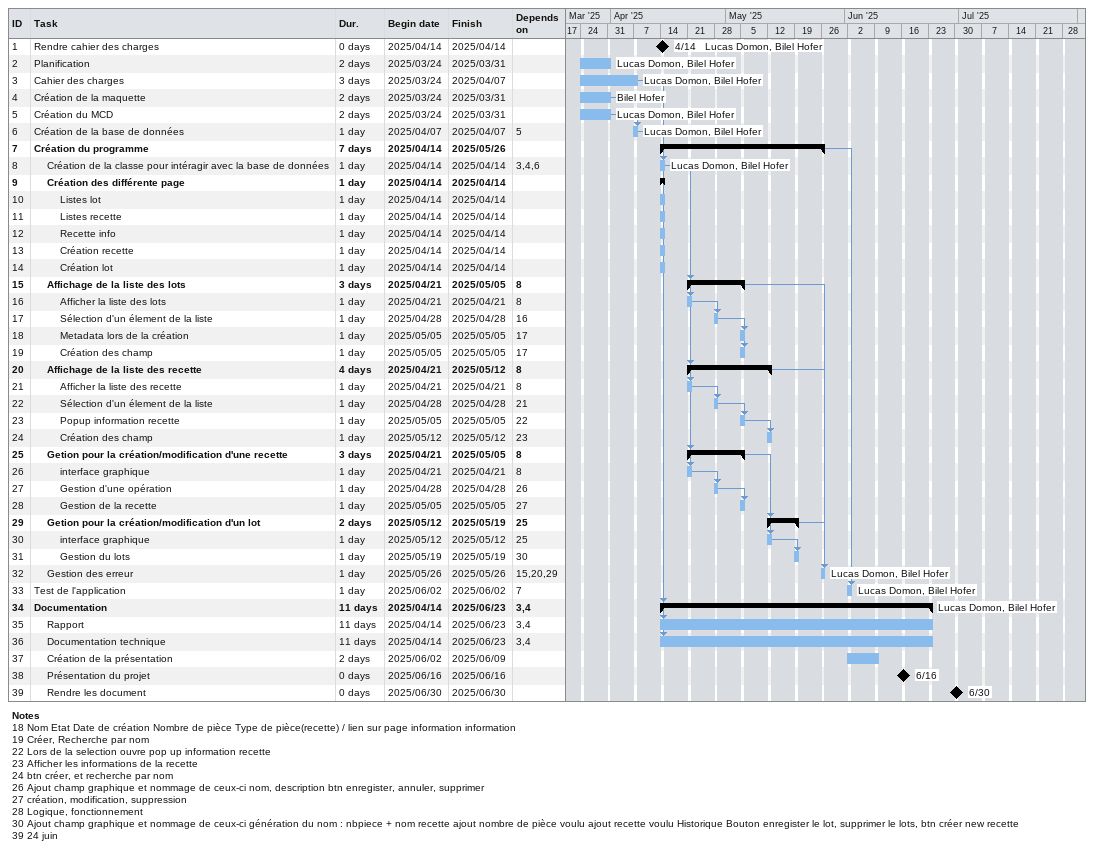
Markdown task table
| ID | Level | Task | Duration | Start | Finish | Predecessors | Resources |
|---|---|---|---|---|---|---|---|
| 1 | 1 | Rendre cahier des charges | 0d | 2025-04-14 | 2025-04-14 |  | Lucas Domon, Bilel Hofer |
| 2 | 1 | Planification | 2d | 2025-03-24 | 2025-03-31 |  | Lucas Domon, Bilel Hofer |
| 3 | 1 | Cahier des charges | 3d | 2025-03-24 | 2025-04-07 |  | Lucas Domon, Bilel Hofer |
| 4 | 1 | Création de la maquette | 2d | 2025-03-24 | 2025-03-31 |  | Bilel Hofer |
| 5 | 1 | Création du MCD | 2d | 2025-03-24 | 2025-03-31 |  | Lucas Domon, Bilel Hofer |
| 6 | 1 | Création de la base de données | 1d | 2025-04-07 | 2025-04-07 | 5 | Lucas Domon, Bilel Hofer |
| 7 | 1 | **Création du programme** | 7d | 2025-04-14 | 2025-05-26 |  |  |
| 8 | 2 | Création de la classe pour intéragir avec la base de données | 1d | 2025-04-14 | 2025-04-14 | 3, 4, 6 | Lucas Domon, Bilel Hofer |
| 9 | 2 | **Création des différente page** | 1d | 2025-04-14 | 2025-04-14 |  |  |
| 10 | 3 | Listes lot | 1d | 2025-04-14 | 2025-04-14 |  |  |
| 11 | 3 | Listes recette | 1d | 2025-04-14 | 2025-04-14 |  |  |
| 12 | 3 | Recette info | 1d | 2025-04-14 | 2025-04-14 |  |  |
| 13 | 3 | Création recette | 1d | 2025-04-14 | 2025-04-14 |  |  |
| 14 | 3 | Création lot | 1d | 2025-04-14 | 2025-04-14 |  |  |
| 15 | 2 | **Affichage de la liste des lots** | 3d | 2025-04-21 | 2025-05-05 | 8 |  |
| 16 | 3 | Afficher la liste des lots | 1d | 2025-04-21 | 2025-04-21 | 8 |  |
| 17 | 3 | Sélection d'un élement de la liste | 1d | 2025-04-28 | 2025-04-28 | 16 |  |
| 18 | 3 | Metadata lors de la création | 1d | 2025-05-05 | 2025-05-05 | 17 |  |
| 19 | 3 | Création des champ | 1d | 2025-05-05 | 2025-05-05 | 17 |  |
| 20 | 2 | **Affichage de la liste des recette** | 4d | 2025-04-21 | 2025-05-12 | 8 |  |
| 21 | 3 | Afficher la liste des recette | 1d | 2025-04-21 | 2025-04-21 | 8 |  |
| 22 | 3 | Sélection d'un élement de la liste | 1d | 2025-04-28 | 2025-04-28 | 21 |  |
| 23 | 3 | Popup information recette | 1d | 2025-05-05 | 2025-05-05 | 22 |  |
| 24 | 3 | Création des champ | 1d | 2025-05-12 | 2025-05-12 | 23 |  |
| 25 | 2 | **Getion pour la création/modification d'une recette** | 3d | 2025-04-21 | 2025-05-05 | 8 |  |
| 26 | 3 | interface graphique | 1d | 2025-04-21 | 2025-04-21 | 8 |  |
| 27 | 3 | Gestion d'une opération | 1d | 2025-04-28 | 2025-04-28 | 26 |  |
| 28 | 3 | Gestion de la recette | 1d | 2025-05-05 | 2025-05-05 | 27 |  |
| 29 | 2 | **Getion pour la création/modification d'un lot** | 2d | 2025-05-12 | 2025-05-19 | 25 |  |
| 30 | 3 | interface graphique | 1d | 2025-05-12 | 2025-05-12 | 25 |  |
| 31 | 3 | Gestion du lots | 1d | 2025-05-19 | 2025-05-19 | 30 |  |
| 32 | 2 | Gestion des erreur | 1d | 2025-05-26 | 2025-05-26 | 15, 20, 29 | Lucas Domon, Bilel Hofer |
| 33 | 1 | Test de l'application | 1d | 2025-06-02 | 2025-06-02 | 7 | Lucas Domon, Bilel Hofer |
| 34 | 1 | **Documentation** | 11d | 2025-04-14 | 2025-06-23 | 3, 4 | Lucas Domon, Bilel Hofer |
| 35 | 2 | Rapport | 11d | 2025-04-14 | 2025-06-23 | 3, 4 |  |
| 36 | 2 | Documentation technique | 11d | 2025-04-14 | 2025-06-23 | 3, 4 |  |
| 37 | 2 | Création de la présentation | 2d | 2025-06-02 | 2025-06-09 |  |  |
| 38 | 2 | Présentation du projet | 0d | 2025-06-16 | 2025-06-16 |  |  |
| 39 | 2 | Rendre les document | 0d | 2025-06-30 | 2025-06-30 |  |  |

Notes
- 18: Nom Etat Date de création Nombre de pièce Type de pièce(recette) / lien sur page information information
- 19: Créer, Recherche par nom
- 22: Lors de la selection ouvre pop up information recette
- 23: Afficher les informations de la recette
- 24: btn créer, et recherche par nom
- 26: Ajout champ graphique et nommage de ceux-ci nom, description btn enregister, annuler, supprimer
- 27: création, modification, suppression
- 28: Logique, fonctionnement
- 30: Ajout champ graphique et nommage de ceux-ci génération du nom : nbpiece + nom recette ajout nombre de pièce voulu ajout recette voulu Historique Bouton enregister le lot, supprimer le lots, btn créer new recette
- 39: 24 juin
